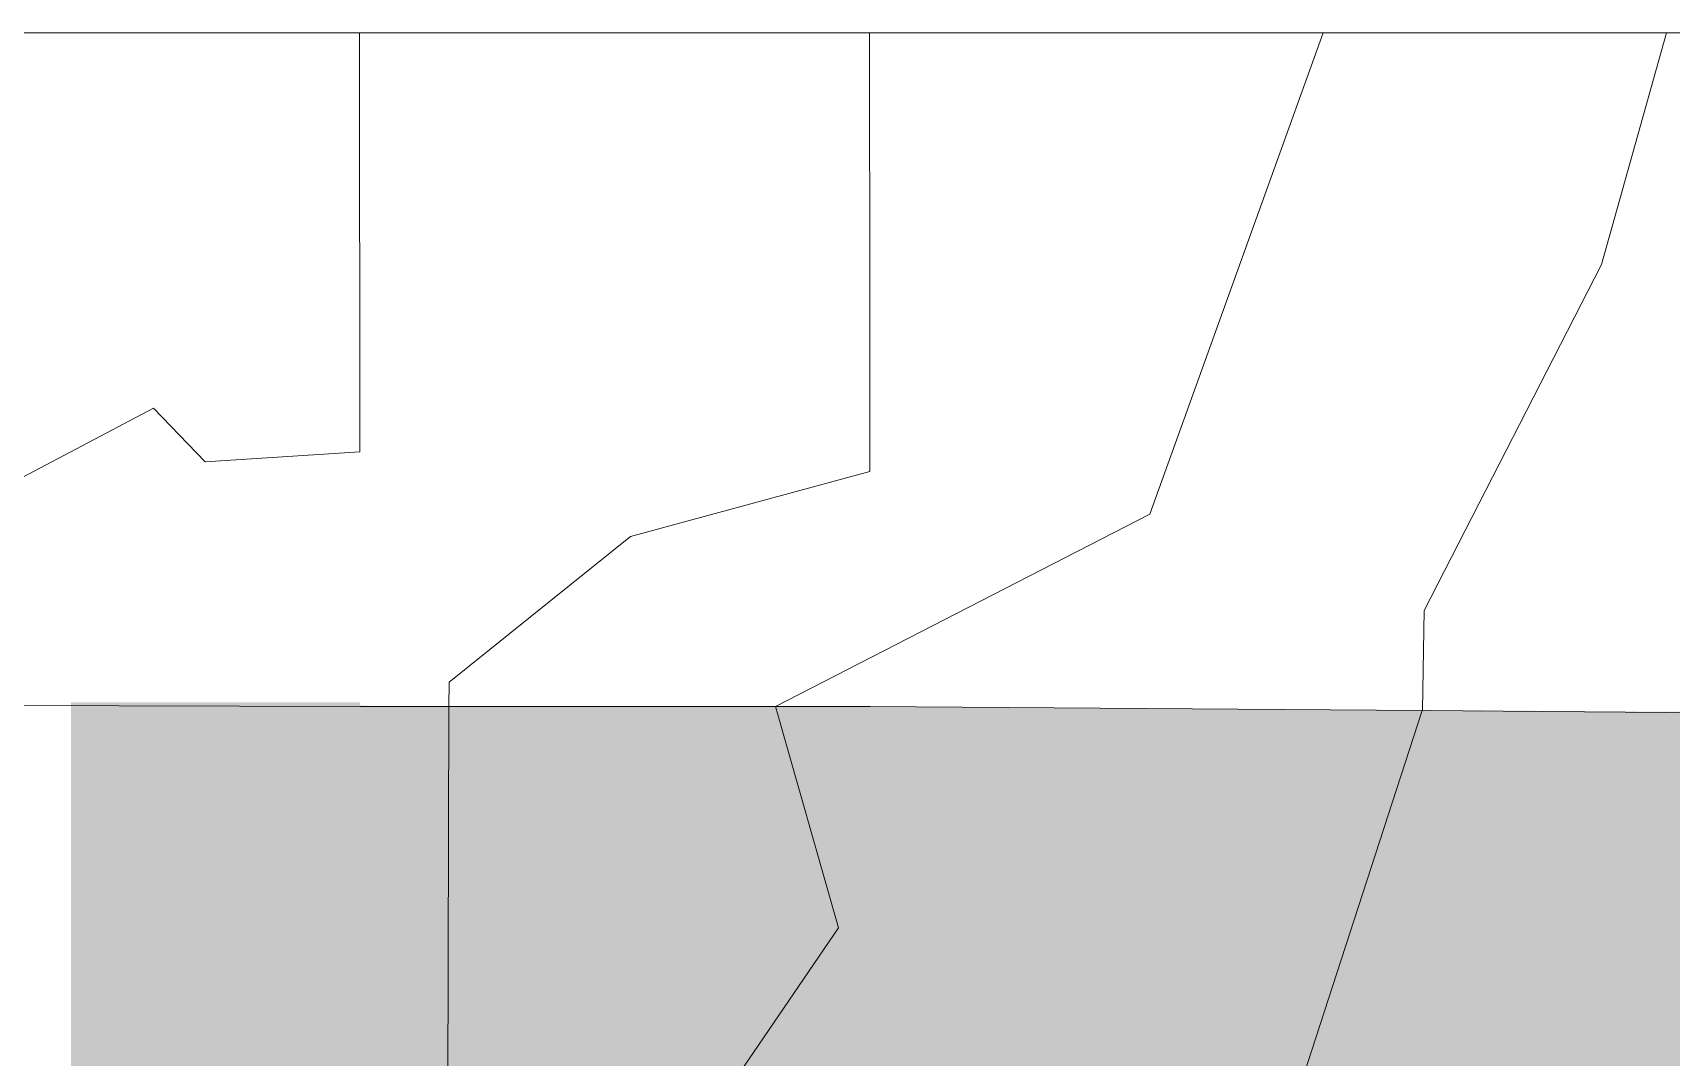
# Model space of a CAD drawing. Header units: metres. Extents: x -14 to 456, y -38 to 65.
# Drawn here: x 120.75 to 168.52, y 34.74 to 64.59 of the extents above; entities that cross this region are included whole.
import ezdxf

# ---------------------------------------------------------------- set-up
doc = ezdxf.new("R2010")
doc.units = ezdxf.units.M
doc.header["$MEASUREMENT"] = 0
doc.layers.add('710 Gelände', color=7, linetype='Continuous')

# ---------------------------------------------------------------- blocks, each defined once
blk = doc.blocks.new('Freifläche_1_2', base_point=(82.931, 64.594))
at = {"layer": '710 Gelände', "color": 83, "linetype": 'Continuous', "lineweight": 13, "true_color": 0x89cd89}
for p, q in [((130.281, 64.594), (130.285, 52.38)), ((145.144, 64.594), (145.154, 56.511)), ((153.321, 50.564), (158.369, 64.594)), ((168.38, 64.594), (166.489, 57.845)), ((161.317, 47.754), (166.489, 57.845)), ((145.155, 51.805), (145.154, 56.511)), ((124.269, 53.654), (114.475, 48.476)), ((125.779, 52.088), (124.269, 53.654)), ((130.285, 52.38), (125.779, 52.088)), ((138.181, 49.914), (145.155, 51.805)), ((153.321, 50.564), (142.403, 44.955)), ((132.892, 45.667), (138.181, 49.914)), ((161.265, 44.85), (161.317, 47.754)), ((132.892, 45.667), (132.879, 44.956)), ((130.3, 44.957), (113.346, 45)), ((130.3, 44.957), (132.879, 44.956)), ((132.851, 33.857), (132.879, 44.956)), ((132.879, 44.956), (142.403, 44.955)), ((132.879, 44.956), (132.879, 44.956)), ((144.24, 38.508), (142.403, 44.955)), ((142.403, 44.955), (145.162, 44.955)), ((161.262, 44.838), (145.162, 44.955)), ((161.262, 44.838), (157.66, 33.781)), ((161.265, 44.85), (161.262, 44.838)), ((161.262, 44.838), (170.363, 44.773)), ((144.24, 38.508), (141.057, 33.831))]:
    blk.add_line(p, q, dxfattribs=at)
at = {"layer": '710 Gelände', "color": 83, "linetype": 'Continuous', "lineweight": 13, "true_color": 0x89cd89, "flags": 128}
blk.add_lwpolyline([(82.931, 64.594), (130.281, 64.594), (145.144, 64.594), (158.369, 64.594), (168.38, 64.594), (190.356, 64.594), (190.356, 61.408), (190.356, 44.773), (190.356, 33.747), (190.356, 33.737), (190.356, 31.642), (190.356, 7.252), (190.356, -37.114), (82.931, -37.114), (82.931, -14.254), (82.931, -12.972), (82.931, -11.944), (82.931, 31.97), (82.931, 34.119), (82.931, 45.103)], close=True, dxfattribs=at)

msp = doc.modelspace()

# ---------------------------------------------------------------- hatches: boundary and pattern name
at = {"layer": '710 Gelände', "linetype": 'Continuous', "lineweight": 13, "true_color": 0xb4b4b4}
msp.add_hatch(color=253, dxfattribs=at).paths.add_polyline_path([(121.87, 31.743), (133.407, 31.678), (152.392, 31.678), (171.383, 31.662), (171.383, 44.788), (145.157, 44.959), (130.943, 44.956), (130.295, 44.988), (130.288, 45.081), (121.87, 45.081)])

# ---------------------------------------------------------------- block references
at = {"layer": '710 Gelände', "color": 83, "lineweight": 13, "true_color": 0x89cd89}
msp.add_blockref('Freifläche_1_2', (82.931, 64.594), dxfattribs=at)

doc.saveas('drawing.dxf')
